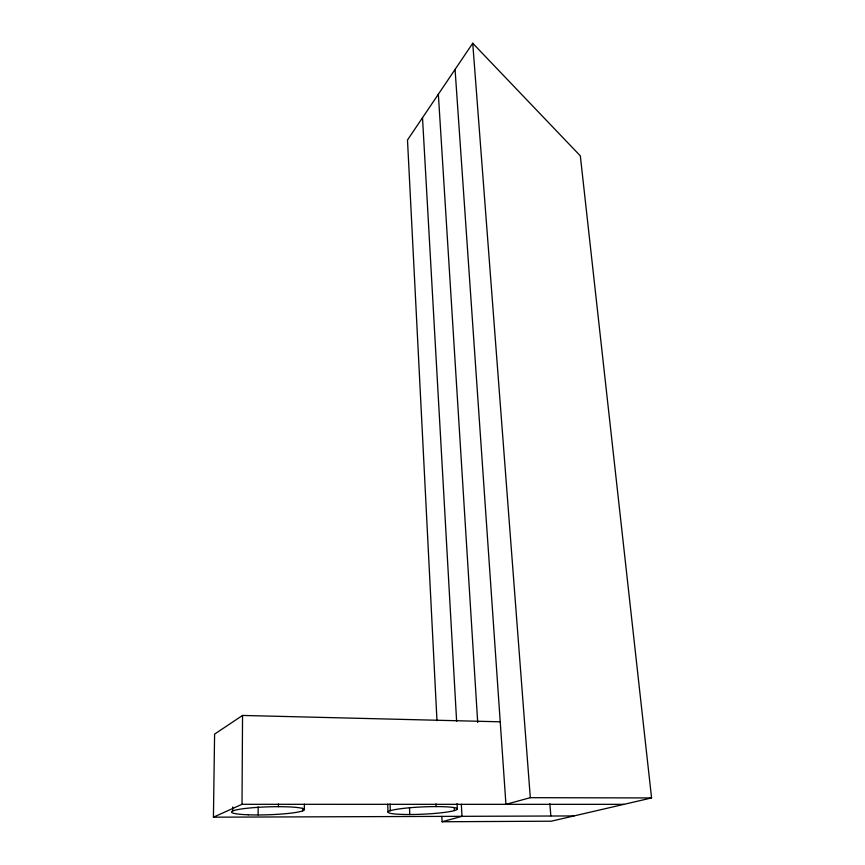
<?xml version="1.0" encoding="UTF-8"?>
<svg xmlns="http://www.w3.org/2000/svg" width="865" height="865" viewBox="0 0 865 865"><rect width="100%" height="100%" fill="white"/><g stroke="black" fill="none" stroke-linecap="round" stroke-linejoin="round"><path stroke-width="1.3" d="M258.148 814.949L258.159 806.904M242.546 715.442L214.596 734.115L213.428 817.176L242.016 804.309L242.546 715.442L500.23 721.81M232.696 810.97L232.728 806.948M441.842 816.365L442.112 821.75L551.275 821.199L651.572 797.941L580.329 155.873L472.733 43.25L407.491 139.979L436.976 720.696M442.112 821.75L461.996 816.322L461.315 804.299M651.572 797.941L530.31 797.681L505.939 804.331L455.066 69.449M213.428 817.176L573.971 815.944M242.016 804.309L623.957 804.342M549.848 803.715L550.843 815.825M472.733 43.25L530.31 797.681M438.35 94.22L477.707 722.513M422.509 117.705L456.623 721.313M457.034 803.639L457.325 808.98M454.276 807.899L454.428 810.581M436.003 803.909L436.133 806.591M409.513 807.867L409.794 814.516M390.061 803.963L390.31 810.7M387.715 804.104L387.996 812.116M304.339 804.201L304.404 809.575M302.696 808.18L302.718 810.851M278.411 804.007L278.422 806.677M248.32 814.798A36.481 3.957 -1.9 0 0 304.372 809.781A36.481 3.957 -1.9 0 0 251.164 807.856A36.481 3.957 -1.9 0 0 248.32 814.798M403.923 814.462A34.697 3.644 -2.6 0 0 457.282 809.164A34.697 3.644 -2.6 0 0 406.777 808.029A34.697 3.644 -2.6 0 0 403.923 814.462"/></g></svg>
